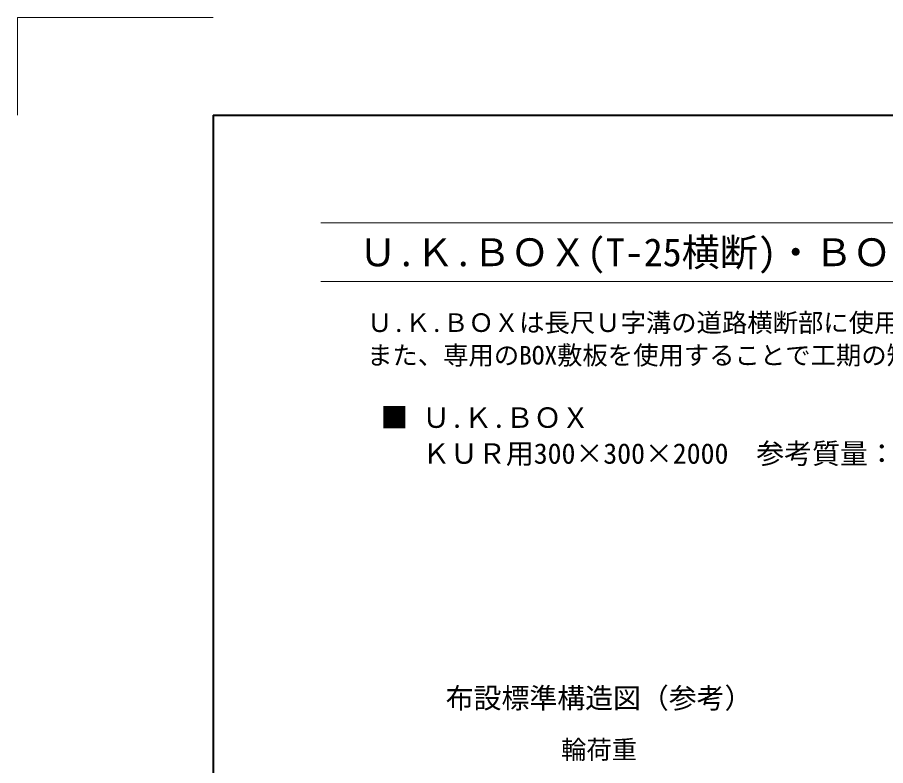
# Model space of a CAD drawing. Units: millimetres at full size; details may follow other scales. Extents: x -228 to 5022, y -597 to 6828.
# Drawn here: x -228 to 1990, y 4916 to 6828 of the extents above; entities that cross this region are included whole.
import ezdxf
from ezdxf.enums import TextEntityAlignment as Align

# ---------------------------------------------------------------- set-up
doc = ezdxf.new("R2010")
doc.units = ezdxf.units.MM
doc.header["$LTSCALE"] = 10
doc.linetypes.add('USER2', pattern=[0.675, 0.375, -0.3])
for name, color, linetype, lineweight in [('(0-0)', 2, 'USER2', 9), ('0_2', 7, 'Continuous', 9), ('Defpoints_3', 7, 'Continuous', 13), ('図枠', 7, 'Continuous', 5)]:
    doc.layers.add(name, color=color, linetype=linetype, lineweight=lineweight)
doc.styles.add('ＭＳ ゴシック', font='')
doc.styles.get('ＭＳ ゴシック').set_extended_font_data('MS Gothic')

msp = doc.modelspace()

# ---------------------------------------------------------------- linework, layer by layer
at = {"layer": 'Defpoints_3'}
for p, q in [((-227.68, 6827.68), (-227.68, 6577.68)), ((272.32, 6827.68), (-227.68, 6827.68))]:
    msp.add_line(p, q, dxfattribs=at)
at = {"layer": '図枠', "lineweight": 40}
for q in [(4772.32, 6577.68), (272.32, -347.32)]:
    msp.add_line((272.32, 6577.68), q, dxfattribs=at)
at = {"layer": '図枠', "lineweight": 13}
for p, q in [((547.32, 6302.68), (4497.32, 6302.68)), ((547.32, 6152.68), (4497.32, 6152.68))]:
    msp.add_line(p, q, dxfattribs=at)

# ---------------------------------------------------------------- texts
at = {"layer": '(0-0)', "color": 7, "style": 'ＭＳ ゴシック'}
for s, p in [('■ Ｕ.Ｋ.ＢＯＸ', (699.66, 5831.45)), ('\u3000 ＫＵＲ用300×300×2000\u3000参考質量：608kg', (699.66, 5739.79))]:
    msp.add_text(s, height=52.22, dxfattribs=at).set_placement(p, align=Align.TOP_LEFT)
at = {"layer": '0_2', "style": 'ＭＳ ゴシック'}
for s, p in [('Ｕ.Ｋ.ＢＯＸは長尺Ｕ字溝の道路横断部に使用する暗渠側溝で、集水桝を介せず連続施行が可能です。', (665.72, 6071.63)), ('また、専用のBOX敷板を使用することで工期の短縮と早期の交通解放が可能です。', (665.72, 5988.3)), ('輪荷重', (1161.13, 4980.98))]:
    msp.add_text(s, height=47.47, dxfattribs=at).set_placement(p, align=Align.TOP_LEFT)
msp.add_text('布設標準構造図（参考）', height=52.22, dxfattribs=at).set_placement((1258.25, 5115.11), align=Align.TOP_CENTER)
at = {"layer": '図枠', "style": 'ＭＳ ゴシック'}
msp.add_text('\u3000Ｕ.Ｋ.ＢＯＸ(T-25横断)・ＢＯＸ敷板', height=71.21, dxfattribs=at).set_placement((547.32, 6227.68), align=Align.MIDDLE_LEFT)

doc.saveas('drawing.dxf')
